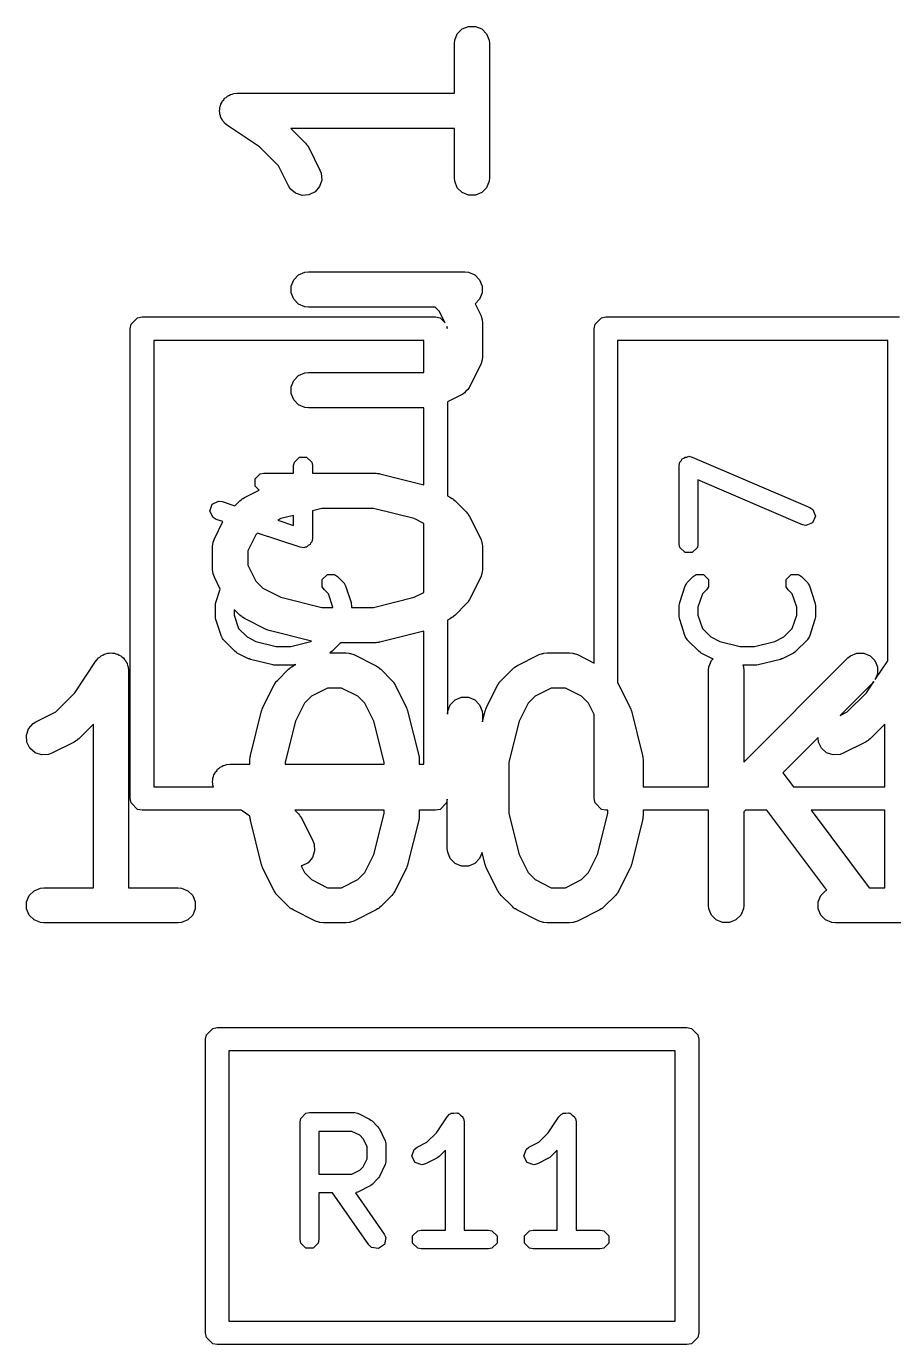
# Model space of a CAD drawing. Header units: inches. Extents: x 1.92 to 4.46, y -4.34 to -2.08.
# Drawn here: x 2.77 to 2.9154, y -3.7691 to -3.5482 of the extents above; entities that cross this region are included whole.
import ezdxf

# ---------------------------------------------------------------- set-up
doc = ezdxf.new("R2010")
doc.units = ezdxf.units.IN
doc.header["$MEASUREMENT"] = 0
doc.layers.add('BLACK', color=250, linetype='CONTINUOUS')

msp = doc.modelspace()

# ---------------------------------------------------------------- linework, layer by layer
at = {"layer": 'BLACK', "linetype": 'CONTINUOUS'}
for p, q in [((2.84304, -3.54859), (2.8441, -3.54815)), ((2.8441, -3.54815), (2.84525, -3.54815)), ((2.84525, -3.54815), (2.84632, -3.54859)), ((2.84173, -3.55105), (2.84178, -3.55047)), ((2.84178, -3.55047), (2.84222, -3.54941)), ((2.84222, -3.54941), (2.84304, -3.54859)), ((2.84632, -3.54859), (2.84713, -3.54941)), ((2.84713, -3.54941), (2.84757, -3.55047)), ((2.84757, -3.55047), (2.84763, -3.55105)), ((2.84173, -3.55935), (2.84173, -3.55105)), ((2.84763, -3.55105), (2.84763, -3.57355)), ((2.80473, -3.5594), (2.8053, -3.55935)), ((2.8053, -3.55935), (2.8053, -3.55935)), ((2.8053, -3.55935), (2.80531, -3.55935)), ((2.80531, -3.55935), (2.80531, -3.55935)), ((2.80531, -3.55935), (2.84173, -3.55935)), ((2.80241, -3.56172), (2.80252, -3.56146)), ((2.80252, -3.56146), (2.80258, -3.56117)), ((2.80258, -3.56117), (2.80274, -3.56093)), ((2.80274, -3.56093), (2.80285, -3.56066)), ((2.80285, -3.56066), (2.80306, -3.56045)), ((2.80306, -3.56045), (2.80322, -3.56021)), ((2.80322, -3.56021), (2.80346, -3.56005)), ((2.80346, -3.56005), (2.80367, -3.55984)), ((2.80367, -3.55984), (2.80393, -3.55973)), ((2.80393, -3.55973), (2.80418, -3.55957)), ((2.80418, -3.55957), (2.80446, -3.55951)), ((2.80446, -3.55951), (2.80473, -3.5594)), ((2.80236, -3.5623), (2.80241, -3.56201)), ((2.80241, -3.56259), (2.80236, -3.5623)), ((2.80241, -3.56201), (2.80241, -3.56172)), ((2.80241, -3.56287), (2.80241, -3.56259)), ((2.80252, -3.56314), (2.80241, -3.56287)), ((2.80258, -3.56343), (2.80252, -3.56314)), ((2.80274, -3.56367), (2.80258, -3.56343)), ((2.80285, -3.56394), (2.80274, -3.56367)), ((2.80306, -3.56415), (2.80285, -3.56394)), ((2.80322, -3.56439), (2.80306, -3.56415)), ((2.80367, -3.56475), (2.80322, -3.56439)), ((2.80367, -3.56476), (2.80367, -3.56475)), ((2.80367, -3.56475), (2.80367, -3.56475)), ((2.80367, -3.56475), (2.80367, -3.56475)), ((2.80905, -3.56834), (2.80367, -3.56476)), ((2.84173, -3.56525), (2.81431, -3.56525)), ((2.81431, -3.56525), (2.81677, -3.56771)), ((2.84173, -3.57355), (2.84173, -3.56525)), ((2.81677, -3.56771), (2.81696, -3.56794)), ((2.81696, -3.56794), (2.81701, -3.56799)), ((2.81701, -3.56799), (2.81707, -3.56808)), ((2.81707, -3.56808), (2.81714, -3.56816)), ((2.81714, -3.56816), (2.81717, -3.56823)), ((2.81225, -3.57155), (2.80905, -3.56834)), ((2.81717, -3.56823), (2.81732, -3.56848)), ((2.81732, -3.56848), (2.8192, -3.57223)), ((2.81392, -3.57487), (2.81225, -3.57155)), ((2.8192, -3.57223), (2.8194, -3.57277)), ((2.81949, -3.57392), (2.81912, -3.57501)), ((2.8194, -3.57277), (2.81949, -3.57392)), ((2.84178, -3.57412), (2.84173, -3.57355)), ((2.84222, -3.57519), (2.84178, -3.57412)), ((2.84757, -3.57412), (2.84713, -3.57519)), ((2.84763, -3.57355), (2.84757, -3.57412)), ((2.81422, -3.57536), (2.81392, -3.57487)), ((2.81509, -3.57611), (2.81422, -3.57536)), ((2.81619, -3.57648), (2.81509, -3.57611)), ((2.81734, -3.57639), (2.81619, -3.57648)), ((2.81837, -3.57588), (2.81734, -3.57639)), ((2.81912, -3.57501), (2.81837, -3.57588)), ((2.84304, -3.576), (2.84222, -3.57519)), ((2.8441, -3.57644), (2.84304, -3.576)), ((2.84525, -3.57644), (2.8441, -3.57644)), ((2.84632, -3.576), (2.84525, -3.57644)), ((2.84713, -3.57519), (2.84632, -3.576)), ((2.81479, -3.59062), (2.81561, -3.5898)), ((2.81561, -3.5898), (2.81667, -3.58936)), ((2.81667, -3.58936), (2.81725, -3.5893)), ((2.81725, -3.5893), (2.8435, -3.5893)), ((2.8435, -3.5893), (2.84407, -3.58936)), ((2.84407, -3.58936), (2.84514, -3.5898)), ((2.84514, -3.5898), (2.84595, -3.59062)), ((2.81435, -3.59168), (2.81479, -3.59062)), ((2.81435, -3.59283), (2.81435, -3.59168)), ((2.84595, -3.59062), (2.84639, -3.59168)), ((2.84639, -3.59168), (2.84639, -3.59283)), ((2.81479, -3.5939), (2.81435, -3.59283)), ((2.81561, -3.59471), (2.81479, -3.5939)), ((2.84595, -3.5939), (2.84519, -3.59466)), ((2.84519, -3.59466), (2.84614, -3.59656)), ((2.84639, -3.59283), (2.84595, -3.5939)), ((2.78862, -3.597), (2.78937, -3.59685)), ((2.78937, -3.59685), (2.83858, -3.59685)), ((2.81667, -3.59515), (2.81561, -3.59471)), ((2.81725, -3.59521), (2.81667, -3.59515)), ((2.83852, -3.59521), (2.81725, -3.59521)), ((2.8392, -3.59588), (2.83852, -3.59521)), ((2.83858, -3.59685), (2.83934, -3.597)), ((2.84017, -3.59784), (2.8392, -3.59588)), ((2.84614, -3.59656), (2.84634, -3.5971)), ((2.86637, -3.597), (2.86713, -3.59685)), ((2.86713, -3.59685), (2.91634, -3.59685)), ((2.7874, -3.59882), (2.78755, -3.59807)), ((2.7874, -3.67756), (2.7874, -3.59882)), ((2.78755, -3.59807), (2.78862, -3.597)), ((2.83934, -3.597), (2.84017, -3.59784)), ((2.84054, -3.59858), (2.84048, -3.59844)), ((2.84048, -3.59844), (2.84054, -3.59878)), ((2.84054, -3.59878), (2.84054, -3.59858)), ((2.84634, -3.5971), (2.84635, -3.59721)), ((2.84635, -3.59721), (2.84639, -3.59731)), ((2.84639, -3.59731), (2.84645, -3.59788)), ((2.84645, -3.59788), (2.84645, -3.60351)), ((2.86516, -3.59882), (2.86531, -3.59807)), ((2.86516, -3.65486), (2.86516, -3.59882)), ((2.86531, -3.59807), (2.86637, -3.597)), ((2.79134, -3.60079), (2.79134, -3.67559)), ((2.83661, -3.60079), (2.79134, -3.60079)), ((2.83661, -3.60618), (2.83661, -3.60079)), ((2.86909, -3.60079), (2.86909, -3.65819)), ((2.91437, -3.60079), (2.86909, -3.60079)), ((2.91437, -3.65447), (2.91437, -3.60079)), ((2.84645, -3.60351), (2.84639, -3.60408)), ((2.84614, -3.60483), (2.84426, -3.60858)), ((2.84634, -3.60429), (2.84614, -3.60483)), ((2.84635, -3.60418), (2.84634, -3.60429)), ((2.84639, -3.60408), (2.84635, -3.60418)), ((2.81435, -3.60855), (2.81479, -3.60749)), ((2.81479, -3.60749), (2.81561, -3.60667)), ((2.81561, -3.60667), (2.81667, -3.60623)), ((2.81667, -3.60623), (2.81725, -3.60618)), ((2.81725, -3.60618), (2.83661, -3.60618)), ((2.81435, -3.60971), (2.81435, -3.60855)), ((2.81479, -3.61077), (2.81435, -3.60971)), ((2.84294, -3.6099), (2.84055, -3.61109)), ((2.84304, -3.60984), (2.84294, -3.6099)), ((2.84308, -3.60982), (2.84304, -3.60984)), ((2.84314, -3.60977), (2.84308, -3.60982)), ((2.84343, -3.60959), (2.84314, -3.60977)), ((2.84367, -3.60931), (2.84343, -3.60959)), ((2.84395, -3.60907), (2.84367, -3.60931)), ((2.84414, -3.60877), (2.84395, -3.60907)), ((2.84419, -3.60872), (2.84414, -3.60877)), ((2.8442, -3.60867), (2.84419, -3.60872)), ((2.84426, -3.60858), (2.8442, -3.60867)), ((2.81561, -3.61159), (2.81479, -3.61077)), ((2.81667, -3.61203), (2.81561, -3.61159)), ((2.81725, -3.61208), (2.81667, -3.61203)), ((2.83661, -3.61208), (2.81725, -3.61208)), ((2.83661, -3.62499), (2.83661, -3.61208)), ((2.84055, -3.61109), (2.84055, -3.62685)), ((2.81478, -3.62178), (2.8149, -3.62118)), ((2.8149, -3.62118), (2.81575, -3.62033)), ((2.81575, -3.62033), (2.81696, -3.62033)), ((2.81696, -3.62033), (2.81781, -3.62118)), ((2.81781, -3.62118), (2.81793, -3.62178)), ((2.87942, -3.62175), (2.87954, -3.62118)), ((2.87954, -3.62118), (2.87976, -3.62095)), ((2.87976, -3.62095), (2.87989, -3.62066)), ((2.87989, -3.62066), (2.88017, -3.62054)), ((2.88017, -3.62054), (2.88039, -3.62033)), ((2.88039, -3.62033), (2.88071, -3.62033)), ((2.88071, -3.62033), (2.88101, -3.62021)), ((2.88101, -3.62021), (2.88158, -3.62033)), ((2.88158, -3.62033), (2.88159, -3.62033)), ((2.88159, -3.62033), (2.8816, -3.62033)), ((2.8816, -3.62033), (2.88161, -3.62034)), ((2.88161, -3.62034), (2.9013, -3.62877)), ((2.80834, -3.62399), (2.80919, -3.62314)), ((2.80919, -3.62314), (2.8098, -3.62302)), ((2.8098, -3.62302), (2.81478, -3.62302)), ((2.81478, -3.62302), (2.81478, -3.62178)), ((2.81793, -3.62178), (2.81793, -3.62302)), ((2.81793, -3.62302), (2.82292, -3.62302)), ((2.82292, -3.62302), (2.82306, -3.62305)), ((2.82306, -3.62305), (2.8285, -3.62305)), ((2.8285, -3.62305), (2.8286, -3.62306)), ((2.8286, -3.62306), (2.82864, -3.62305)), ((2.82864, -3.62305), (2.82886, -3.62309)), ((2.82886, -3.62309), (2.82907, -3.62311)), ((2.82907, -3.62311), (2.82911, -3.62312)), ((2.82911, -3.62312), (2.82921, -3.62314)), ((2.82921, -3.62314), (2.83661, -3.62499)), ((2.87942, -3.62177), (2.87942, -3.62175)), ((2.87942, -3.62178), (2.87942, -3.62177)), ((2.87942, -3.62177), (2.87942, -3.62177)), ((2.87942, -3.63491), (2.87942, -3.62178)), ((2.80834, -3.6252), (2.80834, -3.62399)), ((2.80902, -3.62588), (2.80834, -3.6252)), ((2.90005, -3.63167), (2.88256, -3.62417)), ((2.88256, -3.62417), (2.88256, -3.63491)), ((2.80111, -3.62825), (2.80219, -3.62771)), ((2.80219, -3.62771), (2.80279, -3.62779)), ((2.80279, -3.62779), (2.80495, -3.62851)), ((2.80495, -3.62851), (2.80579, -3.62766)), ((2.80579, -3.62766), (2.80601, -3.62748)), ((2.80601, -3.62748), (2.80607, -3.62742)), ((2.80607, -3.62742), (2.80615, -3.62736)), ((2.80615, -3.62736), (2.80624, -3.6273)), ((2.80624, -3.6273), (2.80631, -3.62727)), ((2.80631, -3.62727), (2.80656, -3.62711)), ((2.80656, -3.62711), (2.80902, -3.62588)), ((2.84055, -3.62685), (2.84107, -3.62711)), ((2.84107, -3.62711), (2.84132, -3.62727)), ((2.84132, -3.62727), (2.84139, -3.6273)), ((2.84139, -3.6273), (2.84147, -3.62736)), ((2.84147, -3.62736), (2.84156, -3.62742)), ((2.84156, -3.62742), (2.84161, -3.62748)), ((2.84161, -3.62748), (2.84184, -3.62766)), ((2.84184, -3.62766), (2.84371, -3.62954)), ((2.80073, -3.6294), (2.80111, -3.62825)), ((2.80127, -3.63047), (2.80073, -3.6294)), ((2.81949, -3.62896), (2.81793, -3.62934)), ((2.81793, -3.62934), (2.81793, -3.63397)), ((2.82814, -3.62896), (2.81949, -3.62896)), ((2.83497, -3.63066), (2.82814, -3.62896)), ((2.84371, -3.62954), (2.8439, -3.62977)), ((2.8439, -3.62977), (2.84395, -3.62982)), ((2.84395, -3.62982), (2.84401, -3.62991)), ((2.84401, -3.62991), (2.84408, -3.62999)), ((2.84408, -3.62999), (2.84411, -3.63006)), ((2.9013, -3.62877), (2.9018, -3.62912)), ((2.9018, -3.62912), (2.90225, -3.63024)), ((2.8018, -3.63078), (2.80127, -3.63047)), ((2.80149, -3.63406), (2.80294, -3.63116)), ((2.80294, -3.63116), (2.8018, -3.63078)), ((2.81266, -3.63066), (2.81216, -3.63091)), ((2.81216, -3.63091), (2.81478, -3.63179)), ((2.81478, -3.63013), (2.81266, -3.63066)), ((2.81478, -3.63179), (2.81478, -3.63013)), ((2.83661, -3.63149), (2.83497, -3.63066)), ((2.83661, -3.64302), (2.83661, -3.63149)), ((2.84411, -3.63006), (2.84426, -3.63031)), ((2.84426, -3.63031), (2.84614, -3.63406)), ((2.90066, -3.6318), (2.90005, -3.63167)), ((2.90178, -3.63135), (2.90066, -3.6318)), ((2.90225, -3.63024), (2.90178, -3.63135)), ((2.80128, -3.6346), (2.80149, -3.63406)), ((2.80843, -3.63338), (2.80708, -3.63607)), ((2.80872, -3.63308), (2.80843, -3.63338)), ((2.81586, -3.63546), (2.80872, -3.63308)), ((2.81793, -3.63397), (2.81781, -3.63457)), ((2.84614, -3.63406), (2.84634, -3.6346)), ((2.80117, -3.63538), (2.80123, -3.6348)), ((2.80117, -3.63913), (2.80117, -3.63538)), ((2.80123, -3.6348), (2.80127, -3.6347)), ((2.80127, -3.6347), (2.80128, -3.6346)), ((2.80708, -3.63607), (2.80708, -3.63843)), ((2.81647, -3.63554), (2.81586, -3.63546)), ((2.8167, -3.63543), (2.81647, -3.63554)), ((2.81696, -3.63543), (2.8167, -3.63543)), ((2.81722, -3.63517), (2.81696, -3.63543)), ((2.81755, -3.635), (2.81722, -3.63517)), ((2.81763, -3.63476), (2.81755, -3.635)), ((2.81781, -3.63457), (2.81763, -3.63476)), ((2.84634, -3.6346), (2.84635, -3.6347)), ((2.84635, -3.6347), (2.84639, -3.6348)), ((2.84639, -3.6348), (2.84645, -3.63538)), ((2.84645, -3.63538), (2.84645, -3.63913)), ((2.87954, -3.63551), (2.87942, -3.63491)), ((2.88039, -3.63636), (2.87954, -3.63551)), ((2.88159, -3.63636), (2.88039, -3.63636)), ((2.88245, -3.63551), (2.88159, -3.63636)), ((2.88256, -3.63491), (2.88245, -3.63551)), ((2.80708, -3.63843), (2.80843, -3.64113)), ((2.80123, -3.6397), (2.80117, -3.63913)), ((2.80127, -3.6398), (2.80123, -3.6397)), ((2.80128, -3.63991), (2.80127, -3.6398)), ((2.80149, -3.64045), (2.80128, -3.63991)), ((2.80249, -3.64246), (2.80149, -3.64045)), ((2.81959, -3.64087), (2.82044, -3.64001)), ((2.81959, -3.64207), (2.81959, -3.64087)), ((2.82044, -3.64001), (2.82165, -3.64001)), ((2.82165, -3.64001), (2.82216, -3.64036)), ((2.82216, -3.64036), (2.8231, -3.64129)), ((2.84614, -3.64045), (2.84426, -3.6442)), ((2.84634, -3.63991), (2.84614, -3.64045)), ((2.84635, -3.6398), (2.84634, -3.63991)), ((2.84639, -3.6397), (2.84635, -3.6398)), ((2.84645, -3.63913), (2.84639, -3.6397)), ((2.88081, -3.64129), (2.88175, -3.64036)), ((2.88175, -3.64036), (2.88226, -3.64001)), ((2.88226, -3.64001), (2.88347, -3.64001)), ((2.88347, -3.64001), (2.88432, -3.64087)), ((2.88432, -3.64087), (2.88432, -3.64207)), ((2.89735, -3.64087), (2.8982, -3.64001)), ((2.89735, -3.64207), (2.89735, -3.64087)), ((2.8982, -3.64001), (2.8994, -3.64001)), ((2.8994, -3.64001), (2.89991, -3.64036)), ((2.89991, -3.64036), (2.90085, -3.64129)), ((2.80174, -3.64472), (2.80249, -3.64246)), ((2.80843, -3.64113), (2.80963, -3.64232)), ((2.80963, -3.64232), (2.81266, -3.64384)), ((2.81993, -3.64258), (2.81959, -3.64207)), ((2.82061, -3.64326), (2.81993, -3.64258)), ((2.82134, -3.64547), (2.82061, -3.64326)), ((2.8231, -3.64129), (2.82314, -3.64136)), ((2.82314, -3.64136), (2.82317, -3.64138)), ((2.82317, -3.64138), (2.8233, -3.64159)), ((2.8233, -3.64159), (2.82344, -3.6418)), ((2.82344, -3.6418), (2.82344, -3.64184)), ((2.82344, -3.64184), (2.82348, -3.64191)), ((2.82348, -3.64191), (2.82441, -3.64472)), ((2.83497, -3.64384), (2.83661, -3.64302)), ((2.8795, -3.64472), (2.88043, -3.64191)), ((2.88043, -3.64191), (2.88047, -3.64184)), ((2.88047, -3.6418), (2.88061, -3.64159)), ((2.88047, -3.64184), (2.88047, -3.6418)), ((2.88061, -3.64159), (2.88074, -3.64138)), ((2.88074, -3.64138), (2.88077, -3.64136)), ((2.88077, -3.64136), (2.88081, -3.64129)), ((2.8833, -3.64326), (2.88256, -3.64547)), ((2.88398, -3.64258), (2.8833, -3.64326)), ((2.88432, -3.64207), (2.88398, -3.64258)), ((2.89769, -3.64258), (2.89735, -3.64207)), ((2.89836, -3.64326), (2.89769, -3.64258)), ((2.8991, -3.64547), (2.89836, -3.64326)), ((2.90085, -3.64129), (2.9009, -3.64136)), ((2.9009, -3.64136), (2.90093, -3.64138)), ((2.90093, -3.64138), (2.90105, -3.64159)), ((2.90105, -3.64159), (2.90119, -3.6418)), ((2.90119, -3.6418), (2.90119, -3.64184)), ((2.90119, -3.64184), (2.90123, -3.64191)), ((2.90123, -3.64191), (2.90217, -3.64472)), ((2.80166, -3.64522), (2.80171, -3.64497)), ((2.80166, -3.64709), (2.80166, -3.64522)), ((2.80171, -3.64497), (2.80174, -3.64472)), ((2.81266, -3.64384), (2.81949, -3.64555)), ((2.82134, -3.64555), (2.82134, -3.64547)), ((2.82441, -3.64472), (2.82444, -3.64497)), ((2.82444, -3.64497), (2.82449, -3.64522)), ((2.82449, -3.64522), (2.82449, -3.64555)), ((2.82814, -3.64555), (2.83497, -3.64384)), ((2.84371, -3.64496), (2.84184, -3.64684)), ((2.8439, -3.64474), (2.84371, -3.64496)), ((2.84395, -3.64469), (2.8439, -3.64474)), ((2.84401, -3.6446), (2.84395, -3.64469)), ((2.84408, -3.64452), (2.84401, -3.6446)), ((2.84411, -3.64444), (2.84408, -3.64452)), ((2.84426, -3.6442), (2.84411, -3.64444)), ((2.87942, -3.64522), (2.87946, -3.64497)), ((2.87942, -3.64709), (2.87942, -3.64522)), ((2.87946, -3.64497), (2.8795, -3.64472)), ((2.88256, -3.64547), (2.88256, -3.64684)), ((2.8991, -3.64684), (2.8991, -3.64547)), ((2.90217, -3.64472), (2.9022, -3.64497)), ((2.9022, -3.64497), (2.90225, -3.64522)), ((2.90225, -3.64522), (2.90225, -3.64709)), ((2.80171, -3.64734), (2.80166, -3.64709)), ((2.80174, -3.64759), (2.80171, -3.64734)), ((2.80268, -3.6504), (2.80174, -3.64759)), ((2.80579, -3.64684), (2.80481, -3.64586)), ((2.80481, -3.64586), (2.80481, -3.64684)), ((2.80481, -3.64684), (2.80555, -3.64906)), ((2.80601, -3.64702), (2.80579, -3.64684)), ((2.80607, -3.64708), (2.80601, -3.64702)), ((2.80615, -3.64714), (2.80607, -3.64708)), ((2.80624, -3.64721), (2.80615, -3.64714)), ((2.80631, -3.64724), (2.80624, -3.64721)), ((2.80656, -3.64739), (2.80631, -3.64724)), ((2.81031, -3.64927), (2.80656, -3.64739)), ((2.81949, -3.64555), (2.82134, -3.64555)), ((2.82449, -3.64555), (2.82814, -3.64555)), ((2.84107, -3.64739), (2.84055, -3.64765)), ((2.84055, -3.64765), (2.84055, -3.66343)), ((2.84132, -3.64724), (2.84107, -3.64739)), ((2.84139, -3.64721), (2.84132, -3.64724)), ((2.84147, -3.64714), (2.84139, -3.64721)), ((2.84156, -3.64708), (2.84147, -3.64714)), ((2.84161, -3.64702), (2.84156, -3.64708)), ((2.84184, -3.64684), (2.84161, -3.64702)), ((2.87946, -3.64734), (2.87942, -3.64709)), ((2.8795, -3.64759), (2.87946, -3.64734)), ((2.88043, -3.6504), (2.8795, -3.64759)), ((2.88256, -3.64684), (2.8833, -3.64906)), ((2.89836, -3.64906), (2.8991, -3.64684)), ((2.90217, -3.64759), (2.90123, -3.6504)), ((2.9022, -3.64734), (2.90217, -3.64759)), ((2.90225, -3.64709), (2.9022, -3.64734)), ((2.80555, -3.64906), (2.80698, -3.65049)), ((2.81035, -3.64928), (2.81031, -3.64927)), ((2.81036, -3.6493), (2.81035, -3.64928)), ((2.81061, -3.64938), (2.81036, -3.6493)), ((2.81085, -3.64947), (2.81061, -3.64938)), ((2.81087, -3.64947), (2.81085, -3.64947)), ((2.81091, -3.64949), (2.81087, -3.64947)), ((2.81775, -3.6512), (2.81091, -3.64949)), ((2.83661, -3.64951), (2.82921, -3.65136)), ((2.83661, -3.67179), (2.83661, -3.64951)), ((2.8833, -3.64906), (2.88474, -3.65049)), ((2.89693, -3.65049), (2.89836, -3.64906)), ((2.80272, -3.65047), (2.80268, -3.6504)), ((2.80272, -3.65051), (2.80272, -3.65047)), ((2.80286, -3.65072), (2.80272, -3.65051)), ((2.80298, -3.65094), (2.80286, -3.65072)), ((2.80301, -3.65095), (2.80298, -3.65094)), ((2.80306, -3.65102), (2.80301, -3.65095)), ((2.80493, -3.65289), (2.80306, -3.65102)), ((2.80698, -3.65049), (2.80847, -3.65123)), ((2.80847, -3.65123), (2.81186, -3.65208)), ((2.81186, -3.65208), (2.81429, -3.65208)), ((2.81429, -3.65208), (2.81768, -3.65123)), ((2.81768, -3.65123), (2.81775, -3.6512)), ((2.82266, -3.65145), (2.82122, -3.65289)), ((2.8285, -3.65145), (2.82266, -3.65145)), ((2.8286, -3.65144), (2.8285, -3.65145)), ((2.82864, -3.65145), (2.8286, -3.65144)), ((2.82886, -3.65142), (2.82864, -3.65145)), ((2.82907, -3.6514), (2.82886, -3.65142)), ((2.82911, -3.65138), (2.82907, -3.6514)), ((2.82921, -3.65136), (2.82911, -3.65138)), ((2.88047, -3.65047), (2.88043, -3.6504)), ((2.88047, -3.65051), (2.88047, -3.65047)), ((2.88061, -3.65072), (2.88047, -3.65051)), ((2.88074, -3.65094), (2.88061, -3.65072)), ((2.88077, -3.65095), (2.88074, -3.65094)), ((2.88081, -3.65102), (2.88077, -3.65095)), ((2.88269, -3.65289), (2.88081, -3.65102)), ((2.88474, -3.65049), (2.88623, -3.65123)), ((2.88623, -3.65123), (2.88962, -3.65208)), ((2.88962, -3.65208), (2.89204, -3.65208)), ((2.89204, -3.65208), (2.89544, -3.65123)), ((2.89544, -3.65123), (2.89693, -3.65049)), ((2.90085, -3.65102), (2.89898, -3.65289)), ((2.9009, -3.65095), (2.90085, -3.65102)), ((2.90093, -3.65094), (2.9009, -3.65095)), ((2.90105, -3.65072), (2.90093, -3.65094)), ((2.90119, -3.65051), (2.90105, -3.65072)), ((2.90123, -3.6504), (2.90119, -3.65047)), ((2.90119, -3.65047), (2.90119, -3.65051)), ((2.78171, -3.65445), (2.78207, -3.65401)), ((2.78207, -3.65401), (2.78231, -3.65385)), ((2.78231, -3.65385), (2.78252, -3.65364)), ((2.78252, -3.65364), (2.78279, -3.65353)), ((2.78279, -3.65353), (2.78303, -3.65337)), ((2.78303, -3.65337), (2.78331, -3.65331)), ((2.78331, -3.65331), (2.78358, -3.6532)), ((2.78358, -3.6532), (2.78387, -3.6532)), ((2.78387, -3.6532), (2.78416, -3.65314)), ((2.78416, -3.65314), (2.78444, -3.6532)), ((2.78444, -3.6532), (2.78473, -3.6532)), ((2.78473, -3.6532), (2.785, -3.65331)), ((2.785, -3.65331), (2.78529, -3.65337)), ((2.78529, -3.65337), (2.78553, -3.65353)), ((2.78553, -3.65353), (2.7858, -3.65364)), ((2.7858, -3.65364), (2.786, -3.65384)), ((2.786, -3.65384), (2.78624, -3.65401)), ((2.78624, -3.65401), (2.78641, -3.65425)), ((2.78641, -3.65425), (2.78661, -3.65445)), ((2.80514, -3.65303), (2.80493, -3.65289)), ((2.80534, -3.65319), (2.80514, -3.65303)), ((2.80722, -3.65413), (2.80534, -3.65319)), ((2.80738, -3.65417), (2.80722, -3.65413)), ((2.80754, -3.65425), (2.80738, -3.65417)), ((2.81129, -3.65518), (2.80754, -3.65425)), ((2.82101, -3.65303), (2.82087, -3.65314)), ((2.82087, -3.65314), (2.82353, -3.65314)), ((2.82122, -3.65289), (2.82101, -3.65303)), ((2.82353, -3.65314), (2.8241, -3.6532)), ((2.8241, -3.6532), (2.8242, -3.65324)), ((2.8242, -3.65324), (2.82431, -3.65325)), ((2.82431, -3.65325), (2.82485, -3.65345)), ((2.82485, -3.65345), (2.8286, -3.65533)), ((2.8522, -3.65533), (2.85595, -3.65345)), ((2.85595, -3.65345), (2.85649, -3.65325)), ((2.85649, -3.65325), (2.8566, -3.65324)), ((2.8566, -3.65324), (2.8567, -3.6532)), ((2.8567, -3.6532), (2.85727, -3.65314)), ((2.85727, -3.65314), (2.86102, -3.65314)), ((2.86102, -3.65314), (2.8616, -3.6532)), ((2.8616, -3.6532), (2.8617, -3.65324)), ((2.8617, -3.65324), (2.8618, -3.65325)), ((2.8618, -3.65325), (2.86234, -3.65345)), ((2.86234, -3.65345), (2.86516, -3.65486)), ((2.8829, -3.65303), (2.88269, -3.65289)), ((2.8831, -3.65319), (2.8829, -3.65303)), ((2.88497, -3.65413), (2.8831, -3.65319)), ((2.88482, -3.65445), (2.88511, -3.65416)), ((2.88511, -3.65416), (2.88497, -3.65413)), ((2.89022, -3.67146), (2.90768, -3.65401)), ((2.89637, -3.65425), (2.89262, -3.65518)), ((2.89653, -3.65417), (2.89637, -3.65425)), ((2.89669, -3.65413), (2.89653, -3.65417)), ((2.89857, -3.65319), (2.89669, -3.65413)), ((2.89877, -3.65303), (2.89857, -3.65319)), ((2.89898, -3.65289), (2.89877, -3.65303)), ((2.90768, -3.65401), (2.90813, -3.65364)), ((2.90813, -3.65364), (2.90919, -3.6532)), ((2.90919, -3.6532), (2.91034, -3.6532)), ((2.91034, -3.6532), (2.91141, -3.65364)), ((2.91141, -3.65364), (2.91222, -3.65445)), ((2.77811, -3.65984), (2.7817, -3.65446)), ((2.7817, -3.65446), (2.7817, -3.65445)), ((2.7817, -3.65445), (2.78171, -3.65445)), ((2.7817, -3.65446), (2.7817, -3.65446)), ((2.78661, -3.65445), (2.78672, -3.65472)), ((2.78672, -3.65472), (2.78689, -3.65496)), ((2.78689, -3.65496), (2.78694, -3.65525)), ((2.78694, -3.65525), (2.78705, -3.65552)), ((2.78705, -3.65552), (2.78711, -3.65609)), ((2.78711, -3.65609), (2.78711, -3.65609)), ((2.78711, -3.65609), (2.78711, -3.65609)), ((2.78711, -3.65609), (2.78711, -3.6561)), ((2.78711, -3.6561), (2.78711, -3.69251)), ((2.81148, -3.65519), (2.81129, -3.65518)), ((2.81167, -3.65523), (2.81148, -3.65519)), ((2.81448, -3.65523), (2.81167, -3.65523)), ((2.81207, -3.65776), (2.81394, -3.65588)), ((2.81394, -3.65588), (2.81417, -3.6557)), ((2.81417, -3.6557), (2.81422, -3.65564)), ((2.81422, -3.65564), (2.81431, -3.65558)), ((2.81431, -3.65558), (2.81439, -3.65551)), ((2.81439, -3.65551), (2.81446, -3.65549)), ((2.81446, -3.65549), (2.81471, -3.65533)), ((2.81467, -3.65519), (2.81448, -3.65523)), ((2.81486, -3.65518), (2.81467, -3.65519)), ((2.81471, -3.65533), (2.81513, -3.65512)), ((2.81513, -3.65512), (2.81486, -3.65518)), ((2.8286, -3.65533), (2.82885, -3.65549)), ((2.82885, -3.65549), (2.82892, -3.65551)), ((2.82892, -3.65551), (2.829, -3.65558)), ((2.829, -3.65558), (2.82909, -3.65564)), ((2.82909, -3.65564), (2.82914, -3.6557)), ((2.82914, -3.6557), (2.82937, -3.65588)), ((2.82937, -3.65588), (2.83124, -3.65776)), ((2.84956, -3.65776), (2.85144, -3.65588)), ((2.85144, -3.65588), (2.85166, -3.6557)), ((2.85166, -3.6557), (2.85171, -3.65564)), ((2.85171, -3.65564), (2.8518, -3.65558)), ((2.8518, -3.65558), (2.85188, -3.65551)), ((2.85188, -3.65551), (2.85196, -3.65549)), ((2.85196, -3.65549), (2.8522, -3.65533)), ((2.88432, -3.6561), (2.88437, -3.65552)), ((2.88432, -3.67559), (2.88432, -3.6561)), ((2.88437, -3.65552), (2.88482, -3.65445)), ((2.89224, -3.65523), (2.89005, -3.65523)), ((2.89005, -3.65523), (2.89017, -3.65552)), ((2.89017, -3.65552), (2.89022, -3.6561)), ((2.89022, -3.6561), (2.89022, -3.67146)), ((2.89243, -3.65519), (2.89224, -3.65523)), ((2.89262, -3.65518), (2.89243, -3.65519)), ((2.91222, -3.65445), (2.91266, -3.65552)), ((2.91227, -3.65762), (2.91437, -3.65447)), ((2.91266, -3.65552), (2.91266, -3.65667)), ((2.80964, -3.66227), (2.81151, -3.65852)), ((2.81151, -3.65852), (2.81167, -3.65828)), ((2.81167, -3.65828), (2.8117, -3.6582)), ((2.8117, -3.6582), (2.81177, -3.65812)), ((2.81177, -3.65812), (2.81182, -3.65803)), ((2.81182, -3.65803), (2.81188, -3.65798)), ((2.81188, -3.65798), (2.81207, -3.65776)), ((2.83124, -3.65776), (2.83143, -3.65798)), ((2.83143, -3.65798), (2.83149, -3.65803)), ((2.83149, -3.65803), (2.83154, -3.65812)), ((2.83154, -3.65812), (2.83161, -3.6582)), ((2.83161, -3.6582), (2.83164, -3.65828)), ((2.83164, -3.65828), (2.83179, -3.65852)), ((2.83179, -3.65852), (2.83367, -3.66227)), ((2.84713, -3.66227), (2.84901, -3.65852)), ((2.84901, -3.65852), (2.84916, -3.65828)), ((2.84916, -3.65828), (2.84919, -3.6582)), ((2.84919, -3.6582), (2.84926, -3.65812)), ((2.84926, -3.65812), (2.84932, -3.65803)), ((2.84932, -3.65803), (2.84938, -3.65798)), ((2.84938, -3.65798), (2.84956, -3.65776)), ((2.86909, -3.65819), (2.8691, -3.6582)), ((2.8691, -3.6582), (2.86913, -3.65828)), ((2.86913, -3.65828), (2.86929, -3.65852)), ((2.86929, -3.65852), (2.87116, -3.66227)), ((2.91186, -3.65818), (2.90641, -3.66363)), ((2.91079, -3.65984), (2.91206, -3.65793)), ((2.91206, -3.65793), (2.91186, -3.65818)), ((2.91266, -3.65667), (2.91227, -3.65762)), ((2.77491, -3.66304), (2.77811, -3.65984)), ((2.81778, -3.6604), (2.81658, -3.66159)), ((2.82048, -3.65905), (2.81778, -3.6604)), ((2.82283, -3.65905), (2.82048, -3.65905)), ((2.82553, -3.6604), (2.82283, -3.65905)), ((2.82673, -3.66159), (2.82553, -3.6604)), ((2.84186, -3.66104), (2.84292, -3.6606)), ((2.84292, -3.6606), (2.84407, -3.6606)), ((2.84407, -3.6606), (2.84514, -3.66104)), ((2.85527, -3.6604), (2.85408, -3.66159)), ((2.85797, -3.65905), (2.85527, -3.6604)), ((2.86033, -3.65905), (2.85797, -3.65905)), ((2.86302, -3.6604), (2.86033, -3.65905)), ((2.86422, -3.66159), (2.86302, -3.6604)), ((2.90759, -3.66304), (2.91079, -3.65984)), ((2.77159, -3.6647), (2.77491, -3.66304)), ((2.80754, -3.67038), (2.80942, -3.66288)), ((2.80942, -3.66288), (2.80943, -3.66284)), ((2.80943, -3.66281), (2.80952, -3.66257)), ((2.80943, -3.66284), (2.80943, -3.66281)), ((2.80952, -3.66257), (2.80961, -3.66233)), ((2.80961, -3.66233), (2.80962, -3.66232)), ((2.80962, -3.66232), (2.80964, -3.66227)), ((2.81658, -3.66159), (2.81507, -3.66462)), ((2.82824, -3.66462), (2.82673, -3.66159)), ((2.83367, -3.66227), (2.83368, -3.66232)), ((2.83368, -3.66232), (2.8337, -3.66233)), ((2.8337, -3.66233), (2.83378, -3.66257)), ((2.83378, -3.66257), (2.83388, -3.66281)), ((2.83388, -3.66281), (2.83388, -3.66284)), ((2.83388, -3.66284), (2.83389, -3.66288)), ((2.83389, -3.66288), (2.83577, -3.67038)), ((2.84055, -3.66343), (2.8406, -3.66292)), ((2.8406, -3.66292), (2.84104, -3.66186)), ((2.84104, -3.66186), (2.84186, -3.66104)), ((2.84514, -3.66104), (2.84595, -3.66186)), ((2.84595, -3.66186), (2.84639, -3.66292)), ((2.84639, -3.66292), (2.84645, -3.6635)), ((2.84645, -3.66472), (2.84691, -3.66288)), ((2.84691, -3.66288), (2.84693, -3.66284)), ((2.84693, -3.66281), (2.84702, -3.66257)), ((2.84693, -3.66284), (2.84693, -3.66281)), ((2.84702, -3.66257), (2.84711, -3.66233)), ((2.84711, -3.66233), (2.84712, -3.66232)), ((2.84712, -3.66232), (2.84713, -3.66227)), ((2.85408, -3.66159), (2.85256, -3.66462)), ((2.86516, -3.66347), (2.86422, -3.66159)), ((2.87116, -3.66227), (2.87118, -3.66232)), ((2.87118, -3.66232), (2.87119, -3.66233)), ((2.87119, -3.66233), (2.87128, -3.66257)), ((2.87128, -3.66257), (2.87137, -3.66281)), ((2.87137, -3.66281), (2.87137, -3.66284)), ((2.87137, -3.66284), (2.87139, -3.66288)), ((2.87139, -3.66288), (2.87326, -3.67038)), ((2.90641, -3.66363), (2.90759, -3.66304)), ((2.77034, -3.66588), (2.7711, -3.66501)), ((2.7711, -3.66501), (2.77159, -3.6647)), ((2.78121, -3.6651), (2.77875, -3.66756)), ((2.78121, -3.69251), (2.78121, -3.6651)), ((2.81507, -3.66462), (2.81336, -3.67146)), ((2.82995, -3.67146), (2.82824, -3.66462)), ((2.84645, -3.6635), (2.84645, -3.66472)), ((2.85256, -3.66462), (2.85085, -3.67146)), ((2.86516, -3.67756), (2.86516, -3.66347)), ((2.91388, -3.6651), (2.91142, -3.66756)), ((2.91388, -3.67559), (2.91388, -3.6651)), ((2.76998, -3.66697), (2.77034, -3.66588)), ((2.77006, -3.66812), (2.76998, -3.66697)), ((2.77875, -3.66756), (2.77852, -3.66774)), ((2.90268, -3.66735), (2.89679, -3.67325)), ((2.90274, -3.66812), (2.90268, -3.66735)), ((2.91142, -3.66756), (2.9112, -3.66774)), ((2.77058, -3.66915), (2.77006, -3.66812)), ((2.77145, -3.66991), (2.77058, -3.66915)), ((2.77798, -3.66811), (2.77423, -3.66998)), ((2.77823, -3.66795), (2.77798, -3.66811)), ((2.7783, -3.66792), (2.77823, -3.66795)), ((2.77838, -3.66786), (2.7783, -3.66792)), ((2.77847, -3.6678), (2.77838, -3.66786)), ((2.77852, -3.66774), (2.77847, -3.6678)), ((2.90325, -3.66915), (2.90274, -3.66812)), ((2.90412, -3.66991), (2.90325, -3.66915)), ((2.91066, -3.66811), (2.90691, -3.66998)), ((2.9109, -3.66795), (2.91066, -3.66811)), ((2.91098, -3.66792), (2.9109, -3.66795)), ((2.91106, -3.66786), (2.91098, -3.66792)), ((2.91115, -3.6678), (2.91106, -3.66786)), ((2.9112, -3.66774), (2.91115, -3.6678)), ((2.77254, -3.67027), (2.77145, -3.66991)), ((2.77369, -3.67019), (2.77254, -3.67027)), ((2.77423, -3.66998), (2.77369, -3.67019)), ((2.80275, -3.67218), (2.80299, -3.67202)), ((2.80299, -3.67202), (2.80328, -3.67196)), ((2.80328, -3.67196), (2.80355, -3.67185)), ((2.80355, -3.67185), (2.80412, -3.67179)), ((2.80412, -3.67179), (2.80412, -3.67179)), ((2.80412, -3.67179), (2.80412, -3.67179)), ((2.80412, -3.67179), (2.80413, -3.67179)), ((2.80413, -3.67179), (2.80745, -3.67179)), ((2.80745, -3.67109), (2.80746, -3.67099)), ((2.80745, -3.67179), (2.80745, -3.67109)), ((2.80746, -3.67095), (2.80749, -3.67073)), ((2.80746, -3.67099), (2.80746, -3.67095)), ((2.80749, -3.67073), (2.80751, -3.67052)), ((2.80751, -3.67052), (2.80753, -3.67048)), ((2.80753, -3.67048), (2.80754, -3.67038)), ((2.81336, -3.67146), (2.81336, -3.67179)), ((2.81336, -3.67179), (2.82995, -3.67179)), ((2.82995, -3.67179), (2.82995, -3.67146)), ((2.83577, -3.67038), (2.83578, -3.67048)), ((2.83578, -3.67048), (2.8358, -3.67052)), ((2.8358, -3.67052), (2.83582, -3.67073)), ((2.83582, -3.67073), (2.83585, -3.67095)), ((2.83585, -3.67095), (2.83584, -3.67099)), ((2.83584, -3.67099), (2.83585, -3.67109)), ((2.83585, -3.67109), (2.83585, -3.67179)), ((2.83585, -3.67179), (2.83661, -3.67179)), ((2.85085, -3.67146), (2.85085, -3.6801)), ((2.87326, -3.67038), (2.87328, -3.67048)), ((2.87328, -3.67048), (2.87329, -3.67052)), ((2.87329, -3.67052), (2.87331, -3.67073)), ((2.87331, -3.67073), (2.87335, -3.67095)), ((2.87335, -3.67095), (2.87334, -3.67099)), ((2.87334, -3.67099), (2.87335, -3.67109)), ((2.87335, -3.67109), (2.87335, -3.67559)), ((2.90522, -3.67027), (2.90412, -3.66991)), ((2.90637, -3.67019), (2.90522, -3.67027)), ((2.90691, -3.66998), (2.90637, -3.67019)), ((2.80123, -3.67417), (2.80134, -3.6739)), ((2.80123, -3.67446), (2.80123, -3.67417)), ((2.80134, -3.6739), (2.8014, -3.67362)), ((2.8014, -3.67362), (2.80156, -3.67338)), ((2.80156, -3.67338), (2.80167, -3.67311)), ((2.80167, -3.67311), (2.80188, -3.6729)), ((2.80188, -3.6729), (2.80204, -3.67266)), ((2.80204, -3.67266), (2.80228, -3.6725)), ((2.80228, -3.6725), (2.80249, -3.67229)), ((2.80249, -3.67229), (2.80275, -3.67218)), ((2.89679, -3.67325), (2.89855, -3.67559)), ((2.79134, -3.67559), (2.80134, -3.67559)), ((2.80117, -3.67475), (2.80123, -3.67446)), ((2.80123, -3.67503), (2.80117, -3.67475)), ((2.80123, -3.67532), (2.80123, -3.67503)), ((2.80134, -3.67559), (2.80123, -3.67532)), ((2.87335, -3.67559), (2.88432, -3.67559)), ((2.89855, -3.67559), (2.91388, -3.67559)), ((2.78755, -3.67831), (2.7874, -3.67756)), ((2.78862, -3.67938), (2.78755, -3.67831)), ((2.8404, -3.67831), (2.83934, -3.67938)), ((2.84052, -3.6777), (2.8404, -3.67831)), ((2.84054, -3.6777), (2.84052, -3.6777)), ((2.84054, -3.686), (2.84054, -3.6777)), ((2.86531, -3.67831), (2.86516, -3.67756)), ((2.86637, -3.67938), (2.86531, -3.67831)), ((2.78937, -3.67953), (2.78862, -3.67938)), ((2.80597, -3.67953), (2.78937, -3.67953)), ((2.80746, -3.68052), (2.80597, -3.67953)), ((2.80746, -3.68057), (2.80746, -3.68052)), ((2.80746, -3.68061), (2.80746, -3.68057)), ((2.80749, -3.68083), (2.80746, -3.68061)), ((2.80751, -3.68104), (2.80749, -3.68083)), ((2.81496, -3.67953), (2.81559, -3.68016)), ((2.82995, -3.67953), (2.81496, -3.67953)), ((2.81559, -3.68016), (2.81577, -3.68038)), ((2.81577, -3.68038), (2.81583, -3.68044)), ((2.81583, -3.68044), (2.81589, -3.68052)), ((2.81589, -3.68052), (2.81596, -3.68061)), ((2.81596, -3.68061), (2.81599, -3.68068)), ((2.81599, -3.68068), (2.81614, -3.68093)), ((2.82824, -3.68694), (2.82995, -3.6801)), ((2.82995, -3.6801), (2.82995, -3.67953)), ((2.83582, -3.68083), (2.8358, -3.68104)), ((2.83585, -3.68061), (2.83582, -3.68083)), ((2.83585, -3.68047), (2.83584, -3.68057)), ((2.83584, -3.68057), (2.83585, -3.68061)), ((2.83858, -3.67953), (2.83585, -3.67953)), ((2.83585, -3.67953), (2.83585, -3.68047)), ((2.83934, -3.67938), (2.83858, -3.67953)), ((2.85085, -3.6801), (2.85256, -3.68694)), ((2.86574, -3.68694), (2.86744, -3.6801)), ((2.86713, -3.67953), (2.86637, -3.67938)), ((2.86744, -3.67953), (2.86713, -3.67953)), ((2.86744, -3.6801), (2.86744, -3.67953)), ((2.87331, -3.68083), (2.87329, -3.68104)), ((2.87335, -3.68061), (2.87331, -3.68083)), ((2.87335, -3.68047), (2.87334, -3.68057)), ((2.87334, -3.68057), (2.87335, -3.68061)), ((2.88432, -3.67953), (2.87335, -3.67953)), ((2.87335, -3.67953), (2.87335, -3.68047)), ((2.88432, -3.69547), (2.88432, -3.67953)), ((2.89051, -3.67953), (2.89022, -3.67982)), ((2.89022, -3.67982), (2.89022, -3.69547)), ((2.89412, -3.67953), (2.89051, -3.67953)), ((2.90417, -3.69292), (2.89412, -3.67953)), ((2.90151, -3.67953), (2.91124, -3.69251)), ((2.91388, -3.67953), (2.90151, -3.67953)), ((2.91388, -3.69251), (2.91388, -3.67953)), ((2.80753, -3.68108), (2.80751, -3.68104)), ((2.80754, -3.68118), (2.80753, -3.68108)), ((2.80942, -3.68868), (2.80754, -3.68118)), ((2.81614, -3.68093), (2.81802, -3.68467)), ((2.83577, -3.68118), (2.83389, -3.68868)), ((2.83578, -3.68108), (2.83577, -3.68118)), ((2.8358, -3.68104), (2.83578, -3.68108)), ((2.87326, -3.68118), (2.87139, -3.68868)), ((2.87328, -3.68108), (2.87326, -3.68118)), ((2.87329, -3.68104), (2.87328, -3.68108)), ((2.81802, -3.68467), (2.81822, -3.68522)), ((2.81822, -3.68522), (2.8183, -3.68636)), ((2.81794, -3.68746), (2.81719, -3.68833)), ((2.8183, -3.68636), (2.81794, -3.68746)), ((2.82673, -3.68997), (2.82824, -3.68694)), ((2.8406, -3.68657), (2.84054, -3.686)), ((2.84104, -3.68764), (2.8406, -3.68657)), ((2.84639, -3.68659), (2.84595, -3.68764)), ((2.84691, -3.68868), (2.84639, -3.68659)), ((2.85256, -3.68694), (2.85408, -3.68997)), ((2.86422, -3.68997), (2.86574, -3.68694)), ((2.80943, -3.68872), (2.80942, -3.68868)), ((2.80943, -3.68875), (2.80943, -3.68872)), ((2.80952, -3.68899), (2.80943, -3.68875)), ((2.80961, -3.68923), (2.80952, -3.68899)), ((2.80962, -3.68924), (2.80961, -3.68923)), ((2.80964, -3.68929), (2.80962, -3.68924)), ((2.81151, -3.69304), (2.80964, -3.68929)), ((2.81616, -3.68884), (2.81602, -3.68885)), ((2.81602, -3.68885), (2.81658, -3.68997)), ((2.81719, -3.68833), (2.81616, -3.68884)), ((2.83367, -3.68929), (2.83179, -3.69304)), ((2.83368, -3.68924), (2.83367, -3.68929)), ((2.8337, -3.68923), (2.83368, -3.68924)), ((2.83378, -3.68899), (2.8337, -3.68923)), ((2.83388, -3.68875), (2.83378, -3.68899)), ((2.83389, -3.68868), (2.83388, -3.68872)), ((2.83388, -3.68872), (2.83388, -3.68875)), ((2.84186, -3.68845), (2.84104, -3.68764)), ((2.84292, -3.68889), (2.84186, -3.68845)), ((2.84407, -3.68889), (2.84292, -3.68889)), ((2.84514, -3.68845), (2.84407, -3.68889)), ((2.84595, -3.68764), (2.84514, -3.68845)), ((2.84693, -3.68872), (2.84691, -3.68868)), ((2.84693, -3.68875), (2.84693, -3.68872)), ((2.84702, -3.68899), (2.84693, -3.68875)), ((2.84711, -3.68923), (2.84702, -3.68899)), ((2.84712, -3.68924), (2.84711, -3.68923)), ((2.84713, -3.68929), (2.84712, -3.68924)), ((2.84901, -3.69304), (2.84713, -3.68929)), ((2.87116, -3.68929), (2.86929, -3.69304)), ((2.87118, -3.68924), (2.87116, -3.68929)), ((2.87119, -3.68923), (2.87118, -3.68924)), ((2.87128, -3.68899), (2.87119, -3.68923)), ((2.87137, -3.68875), (2.87128, -3.68899)), ((2.87139, -3.68868), (2.87137, -3.68872)), ((2.87137, -3.68872), (2.87137, -3.68875)), ((2.81658, -3.68997), (2.81778, -3.69116)), ((2.81778, -3.69116), (2.82048, -3.69251)), ((2.82283, -3.69251), (2.82553, -3.69116)), ((2.82553, -3.69116), (2.82673, -3.68997)), ((2.85408, -3.68997), (2.85527, -3.69116)), ((2.85527, -3.69116), (2.85797, -3.69251)), ((2.86033, -3.69251), (2.86302, -3.69116)), ((2.86302, -3.69116), (2.86422, -3.68997)), ((2.77001, -3.69489), (2.77045, -3.69382)), ((2.77045, -3.69382), (2.77127, -3.69301)), ((2.77127, -3.69301), (2.77233, -3.69257)), ((2.77233, -3.69257), (2.77291, -3.69251)), ((2.77291, -3.69251), (2.78121, -3.69251)), ((2.78711, -3.69251), (2.79541, -3.69251)), ((2.79541, -3.69251), (2.79598, -3.69257)), ((2.79598, -3.69257), (2.79705, -3.69301)), ((2.79705, -3.69301), (2.79786, -3.69382)), ((2.79786, -3.69382), (2.7983, -3.69489)), ((2.81167, -3.69328), (2.81151, -3.69304)), ((2.8117, -3.69336), (2.81167, -3.69328)), ((2.81177, -3.69344), (2.8117, -3.69336)), ((2.81182, -3.69353), (2.81177, -3.69344)), ((2.81188, -3.69358), (2.81182, -3.69353)), ((2.81207, -3.6938), (2.81188, -3.69358)), ((2.81394, -3.69568), (2.81207, -3.6938)), ((2.82048, -3.69251), (2.82283, -3.69251)), ((2.83124, -3.6938), (2.82937, -3.69568)), ((2.83143, -3.69358), (2.83124, -3.6938)), ((2.83149, -3.69353), (2.83143, -3.69358)), ((2.83154, -3.69344), (2.83149, -3.69353)), ((2.83161, -3.69336), (2.83154, -3.69344)), ((2.83164, -3.69328), (2.83161, -3.69336)), ((2.83179, -3.69304), (2.83164, -3.69328)), ((2.84916, -3.69328), (2.84901, -3.69304)), ((2.84919, -3.69336), (2.84916, -3.69328)), ((2.84926, -3.69344), (2.84919, -3.69336)), ((2.84932, -3.69353), (2.84926, -3.69344)), ((2.84938, -3.69358), (2.84932, -3.69353)), ((2.84956, -3.6938), (2.84938, -3.69358)), ((2.85144, -3.69568), (2.84956, -3.6938)), ((2.85797, -3.69251), (2.86033, -3.69251)), ((2.86874, -3.6938), (2.86686, -3.69568)), ((2.86892, -3.69358), (2.86874, -3.6938)), ((2.86898, -3.69353), (2.86892, -3.69358)), ((2.86904, -3.69344), (2.86898, -3.69353)), ((2.8691, -3.69336), (2.86904, -3.69344)), ((2.86913, -3.69328), (2.8691, -3.69336)), ((2.86929, -3.69304), (2.86913, -3.69328)), ((2.90269, -3.69489), (2.90313, -3.69382)), ((2.90313, -3.69382), (2.90395, -3.69301)), ((2.90395, -3.69301), (2.90417, -3.69292)), ((2.91124, -3.69251), (2.91388, -3.69251)), ((2.77001, -3.69604), (2.77001, -3.69489)), ((2.77045, -3.69711), (2.77001, -3.69604)), ((2.7983, -3.69604), (2.79786, -3.69711)), ((2.7983, -3.69489), (2.7983, -3.69604)), ((2.81417, -3.69586), (2.81394, -3.69568)), ((2.81422, -3.69592), (2.81417, -3.69586)), ((2.81431, -3.69598), (2.81422, -3.69592)), ((2.81439, -3.69605), (2.81431, -3.69598)), ((2.81446, -3.69608), (2.81439, -3.69605)), ((2.81471, -3.69623), (2.81446, -3.69608)), ((2.81846, -3.69811), (2.81471, -3.69623)), ((2.8286, -3.69623), (2.82485, -3.69811)), ((2.82885, -3.69608), (2.8286, -3.69623)), ((2.82892, -3.69605), (2.82885, -3.69608)), ((2.829, -3.69598), (2.82892, -3.69605)), ((2.82909, -3.69592), (2.829, -3.69598)), ((2.82914, -3.69586), (2.82909, -3.69592)), ((2.82937, -3.69568), (2.82914, -3.69586)), ((2.85166, -3.69586), (2.85144, -3.69568)), ((2.85171, -3.69592), (2.85166, -3.69586)), ((2.8518, -3.69598), (2.85171, -3.69592)), ((2.85188, -3.69605), (2.8518, -3.69598)), ((2.85196, -3.69608), (2.85188, -3.69605)), ((2.8522, -3.69623), (2.85196, -3.69608)), ((2.85595, -3.69811), (2.8522, -3.69623)), ((2.86609, -3.69623), (2.86234, -3.69811)), ((2.86634, -3.69608), (2.86609, -3.69623)), ((2.86641, -3.69605), (2.86634, -3.69608)), ((2.86649, -3.69598), (2.86641, -3.69605)), ((2.86658, -3.69592), (2.86649, -3.69598)), ((2.86663, -3.69586), (2.86658, -3.69592)), ((2.86686, -3.69568), (2.86663, -3.69586)), ((2.88437, -3.69604), (2.88432, -3.69547)), ((2.88482, -3.69711), (2.88437, -3.69604)), ((2.89017, -3.69604), (2.88973, -3.69711)), ((2.89022, -3.69547), (2.89017, -3.69604)), ((2.90269, -3.69604), (2.90269, -3.69489)), ((2.90313, -3.69711), (2.90269, -3.69604)), ((2.77127, -3.69792), (2.77045, -3.69711)), ((2.77233, -3.69836), (2.77127, -3.69792)), ((2.77291, -3.69842), (2.77233, -3.69836)), ((2.79541, -3.69842), (2.77291, -3.69842)), ((2.79598, -3.69836), (2.79541, -3.69842)), ((2.79705, -3.69792), (2.79598, -3.69836)), ((2.79786, -3.69711), (2.79705, -3.69792)), ((2.819, -3.69831), (2.81846, -3.69811)), ((2.8191, -3.69832), (2.819, -3.69831)), ((2.8192, -3.69836), (2.8191, -3.69832)), ((2.81978, -3.69842), (2.8192, -3.69836)), ((2.82353, -3.69842), (2.81978, -3.69842)), ((2.8241, -3.69836), (2.82353, -3.69842)), ((2.8242, -3.69832), (2.8241, -3.69836)), ((2.82431, -3.69831), (2.8242, -3.69832)), ((2.82485, -3.69811), (2.82431, -3.69831)), ((2.85649, -3.69831), (2.85595, -3.69811)), ((2.8566, -3.69832), (2.85649, -3.69831)), ((2.8567, -3.69836), (2.8566, -3.69832)), ((2.85727, -3.69842), (2.8567, -3.69836)), ((2.86102, -3.69842), (2.85727, -3.69842)), ((2.8616, -3.69836), (2.86102, -3.69842)), ((2.8617, -3.69832), (2.8616, -3.69836)), ((2.8618, -3.69831), (2.8617, -3.69832)), ((2.86234, -3.69811), (2.8618, -3.69831)), ((2.88563, -3.69792), (2.88482, -3.69711)), ((2.88669, -3.69836), (2.88563, -3.69792)), ((2.88785, -3.69836), (2.88669, -3.69836)), ((2.88891, -3.69792), (2.88785, -3.69836)), ((2.88973, -3.69711), (2.88891, -3.69792)), ((2.90395, -3.69792), (2.90313, -3.69711)), ((2.90501, -3.69836), (2.90395, -3.69792)), ((2.90559, -3.69842), (2.90501, -3.69836)), ((2.92808, -3.69842), (2.90559, -3.69842)), ((2.80015, -3.71716), (2.80122, -3.71609)), ((2.80122, -3.71609), (2.80197, -3.71594)), ((2.80197, -3.71594), (2.88071, -3.71594)), ((2.88071, -3.71594), (2.88146, -3.71609)), ((2.88146, -3.71609), (2.88253, -3.71716)), ((2.8, -3.71791), (2.80015, -3.71716)), ((2.8, -3.76713), (2.8, -3.71791)), ((2.88253, -3.71716), (2.88268, -3.71791)), ((2.88268, -3.71791), (2.88268, -3.76713)), ((2.80394, -3.71988), (2.80394, -3.76516)), ((2.87874, -3.71988), (2.80394, -3.71988)), ((2.87874, -3.76516), (2.87874, -3.71988)), ((2.81586, -3.73178), (2.81598, -3.73117)), ((2.81598, -3.73117), (2.81683, -3.73032)), ((2.81683, -3.73032), (2.81744, -3.7302)), ((2.81744, -3.7302), (2.82493, -3.7302)), ((2.82493, -3.7302), (2.82501, -3.73022)), ((2.82501, -3.73022), (2.82505, -3.73021)), ((2.82505, -3.73021), (2.82529, -3.73027)), ((2.82529, -3.73027), (2.82554, -3.73032)), ((2.82554, -3.73032), (2.82556, -3.73035)), ((2.82556, -3.73035), (2.82564, -3.73037)), ((2.82564, -3.73037), (2.82751, -3.73131)), ((2.82751, -3.73131), (2.82771, -3.73146)), ((2.82771, -3.73146), (2.82792, -3.7316)), ((2.82792, -3.7316), (2.82886, -3.73254)), ((2.83871, -3.73359), (2.8405, -3.7309)), ((2.8405, -3.7309), (2.84093, -3.73047)), ((2.84093, -3.73047), (2.84109, -3.73044)), ((2.84109, -3.73044), (2.8412, -3.73032)), ((2.8412, -3.73032), (2.84166, -3.73032)), ((2.84166, -3.73032), (2.84211, -3.73023)), ((2.84211, -3.73023), (2.84225, -3.73032)), ((2.84225, -3.73032), (2.84241, -3.73032)), ((2.84241, -3.73032), (2.84273, -3.73065)), ((2.84273, -3.73065), (2.84312, -3.7309)), ((2.84312, -3.7309), (2.84315, -3.73106)), ((2.84315, -3.73106), (2.84326, -3.73117)), ((2.84326, -3.73117), (2.84338, -3.73178)), ((2.85746, -3.73359), (2.85924, -3.7309)), ((2.85924, -3.7309), (2.85968, -3.73047)), ((2.85968, -3.73047), (2.85984, -3.73044)), ((2.85984, -3.73044), (2.85995, -3.73032)), ((2.85995, -3.73032), (2.86041, -3.73032)), ((2.86041, -3.73032), (2.86086, -3.73023)), ((2.86086, -3.73023), (2.861, -3.73032)), ((2.861, -3.73032), (2.86116, -3.73032)), ((2.86116, -3.73032), (2.86148, -3.73065)), ((2.86148, -3.73065), (2.86186, -3.7309)), ((2.86186, -3.7309), (2.8619, -3.73106)), ((2.8619, -3.73106), (2.86201, -3.73117)), ((2.86201, -3.73117), (2.86213, -3.73178)), ((2.81586, -3.75146), (2.81586, -3.73178)), ((2.82456, -3.73335), (2.81901, -3.73335)), ((2.81901, -3.73335), (2.81901, -3.74051)), ((2.82588, -3.73401), (2.82456, -3.73335)), ((2.82886, -3.73254), (2.829, -3.73275)), ((2.829, -3.73275), (2.82916, -3.73295)), ((2.82916, -3.73295), (2.83009, -3.73482)), ((2.83712, -3.73517), (2.83871, -3.73359)), ((2.84338, -3.73178), (2.84338, -3.74989)), ((2.85587, -3.73517), (2.85746, -3.73359)), ((2.86213, -3.73178), (2.86213, -3.74989)), ((2.82645, -3.73459), (2.82588, -3.73401)), ((2.82711, -3.7359), (2.82645, -3.73459)), ((2.82711, -3.73797), (2.82711, -3.7359)), ((2.83009, -3.73482), (2.83011, -3.7349)), ((2.83011, -3.7349), (2.83014, -3.73492)), ((2.83014, -3.73492), (2.83019, -3.73517)), ((2.83019, -3.73517), (2.83025, -3.73542)), ((2.83025, -3.73542), (2.83024, -3.73545)), ((2.83024, -3.73545), (2.83026, -3.73553)), ((2.83026, -3.73553), (2.83026, -3.73834)), ((2.83499, -3.73637), (2.83548, -3.73599)), ((2.83548, -3.73599), (2.83712, -3.73517)), ((2.85374, -3.73637), (2.85423, -3.73599)), ((2.85423, -3.73599), (2.85587, -3.73517)), ((2.82645, -3.73928), (2.82711, -3.73797)), ((2.83461, -3.73751), (2.83499, -3.73637)), ((2.83515, -3.73859), (2.83461, -3.73751)), ((2.83876, -3.73787), (2.83689, -3.73881)), ((2.83896, -3.73772), (2.83876, -3.73787)), ((2.83917, -3.73758), (2.83896, -3.73772)), ((2.84023, -3.73652), (2.83917, -3.73758)), ((2.84023, -3.74989), (2.84023, -3.73652)), ((2.85336, -3.73751), (2.85374, -3.73637)), ((2.8539, -3.73859), (2.85336, -3.73751)), ((2.85751, -3.73787), (2.85563, -3.73881)), ((2.85771, -3.73772), (2.85751, -3.73787)), ((2.85792, -3.73758), (2.85771, -3.73772)), ((2.85898, -3.73652), (2.85792, -3.73758)), ((2.85898, -3.74989), (2.85898, -3.73652)), ((2.81901, -3.74051), (2.82456, -3.74051)), ((2.82456, -3.74051), (2.82588, -3.73986)), ((2.82588, -3.73986), (2.82645, -3.73928)), ((2.83009, -3.73904), (2.82916, -3.74092)), ((2.83011, -3.73897), (2.83009, -3.73904)), ((2.83014, -3.73894), (2.83011, -3.73897)), ((2.83019, -3.73869), (2.83014, -3.73894)), ((2.83025, -3.73845), (2.83019, -3.73869)), ((2.83026, -3.73834), (2.83024, -3.73842)), ((2.83024, -3.73842), (2.83025, -3.73845)), ((2.83629, -3.73897), (2.83515, -3.73859)), ((2.83689, -3.73881), (2.83629, -3.73897)), ((2.85504, -3.73897), (2.8539, -3.73859)), ((2.85563, -3.73881), (2.85504, -3.73897)), ((2.82751, -3.74256), (2.82564, -3.7435)), ((2.82771, -3.74241), (2.82751, -3.74256)), ((2.82792, -3.74226), (2.82771, -3.74241)), ((2.82886, -3.74133), (2.82792, -3.74226)), ((2.829, -3.74112), (2.82886, -3.74133)), ((2.82916, -3.74092), (2.829, -3.74112)), ((2.8213, -3.74366), (2.81901, -3.74366)), ((2.81901, -3.74366), (2.81901, -3.75146)), ((2.82739, -3.75237), (2.8213, -3.74366)), ((2.82529, -3.74359), (2.82513, -3.74364)), ((2.82513, -3.74364), (2.82997, -3.75056)), ((2.82554, -3.74354), (2.82529, -3.74359)), ((2.82556, -3.74352), (2.82554, -3.74354)), ((2.82564, -3.7435), (2.82556, -3.74352)), ((2.81598, -3.75207), (2.81586, -3.75146)), ((2.81901, -3.75146), (2.81889, -3.75207)), ((2.82997, -3.75056), (2.83022, -3.75112)), ((2.83022, -3.75112), (2.83001, -3.75231)), ((2.83473, -3.75086), (2.83558, -3.75001)), ((2.83473, -3.75207), (2.83473, -3.75086)), ((2.83558, -3.75001), (2.83618, -3.74989)), ((2.83618, -3.74989), (2.84023, -3.74989)), ((2.84338, -3.74989), (2.84743, -3.74989)), ((2.84743, -3.74989), (2.84803, -3.75001)), ((2.84803, -3.75001), (2.84889, -3.75086)), ((2.84889, -3.75086), (2.84889, -3.75207)), ((2.85348, -3.75086), (2.85433, -3.75001)), ((2.85348, -3.75207), (2.85348, -3.75086)), ((2.85433, -3.75001), (2.85493, -3.74989)), ((2.85493, -3.74989), (2.85898, -3.74989)), ((2.86213, -3.74989), (2.86618, -3.74989)), ((2.86618, -3.74989), (2.86678, -3.75001)), ((2.86678, -3.75001), (2.86763, -3.75086)), ((2.86763, -3.75086), (2.86763, -3.75207)), ((2.81683, -3.75292), (2.81598, -3.75207)), ((2.81804, -3.75292), (2.81683, -3.75292)), ((2.81889, -3.75207), (2.81804, -3.75292)), ((2.82784, -3.75279), (2.82739, -3.75237)), ((2.82902, -3.753), (2.82784, -3.75279)), ((2.83001, -3.75231), (2.82902, -3.753)), ((2.83558, -3.75292), (2.83473, -3.75207)), ((2.83618, -3.75304), (2.83558, -3.75292)), ((2.84743, -3.75304), (2.83618, -3.75304)), ((2.84803, -3.75292), (2.84743, -3.75304)), ((2.84889, -3.75207), (2.84803, -3.75292)), ((2.85433, -3.75292), (2.85348, -3.75207)), ((2.85493, -3.75304), (2.85433, -3.75292)), ((2.86618, -3.75304), (2.85493, -3.75304)), ((2.86678, -3.75292), (2.86618, -3.75304)), ((2.86763, -3.75207), (2.86678, -3.75292)), ((2.80394, -3.76516), (2.87874, -3.76516)), ((2.80015, -3.76788), (2.8, -3.76713)), ((2.80122, -3.76894), (2.80015, -3.76788)), ((2.80197, -3.76909), (2.80122, -3.76894)), ((2.88071, -3.76909), (2.80197, -3.76909)), ((2.88146, -3.76894), (2.88071, -3.76909)), ((2.88253, -3.76788), (2.88146, -3.76894)), ((2.88268, -3.76713), (2.88253, -3.76788))]:
    msp.add_line(p, q, dxfattribs=at)

doc.saveas('drawing.dxf')
